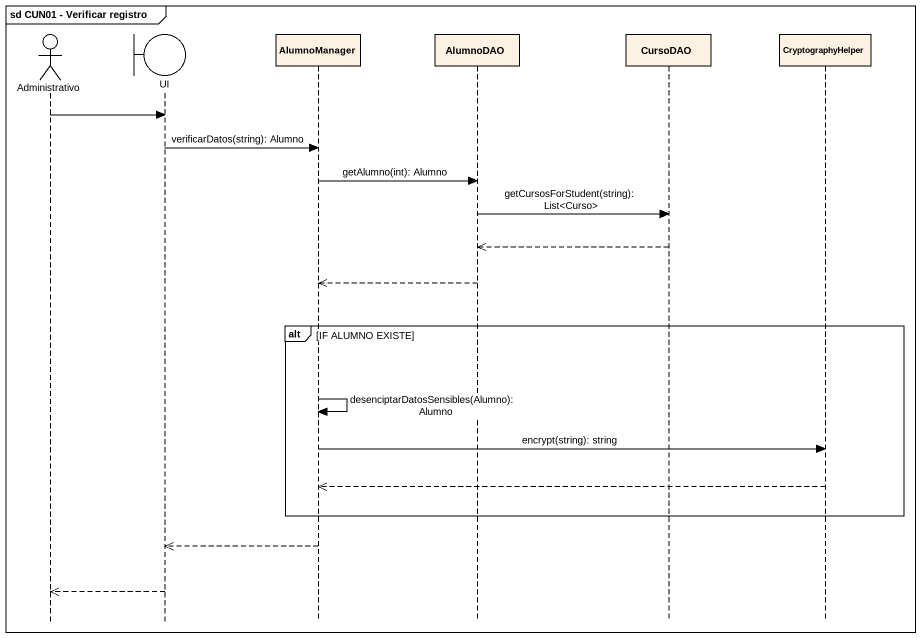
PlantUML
@startuml
mainframe sd CUN01 - Verificar registro
hide footbox
actor Administrativo
boundary UI
participant AlumnoManager
participant AlumnoDAO
participant CursoDAO
participant CryptographyHelper

Administrativo -> UI
UI -> AlumnoManager : verificarDatos(string): Alumno
AlumnoManager -> AlumnoDAO : getAlumno(int): Alumno
AlumnoDAO -> CursoDAO : getCursosForStudent(string): List<Curso>
CursoDAO -->> AlumnoDAO
AlumnoDAO -->> AlumnoManager
alt IF ALUMNO EXISTE
  AlumnoManager -> AlumnoManager : desenciptarDatosSensibles(Alumno): Alumno
  AlumnoManager -> CryptographyHelper : encrypt(string): string
  CryptographyHelper -->> AlumnoManager
end
AlumnoManager -->> UI
UI -->> Administrativo
@enduml
